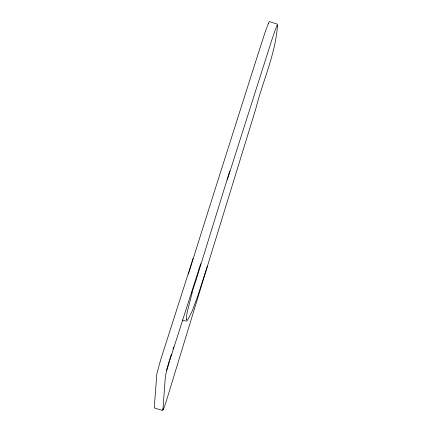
<?xml version="1.0" encoding="UTF-8"?>
<svg xmlns="http://www.w3.org/2000/svg" width="432" height="432" viewBox="0 0 432 432"><rect width="100%" height="100%" fill="white"/><g stroke="black" fill="none" stroke-linecap="round" stroke-linejoin="round"><path stroke-width="0.65" d="M192.202 292.54L187.169 312.304L186.338 317.606L186.667 319.815L186.343 319.545M207.425 266.215L167.449 397.408L164.543 406.469L162.994 410.017M166.482 370.262L169.231 361.255M169.625 359.969L171.391 354.181M172.962 349.034L173.551 347.101M229.738 171.077L196.722 278.003A37.471 2.03 -73.4 0 1 192.899 289.748A67.748 3.672 -73.4 0 1 191.641 293.409M210.935 202.473L194.087 255.82A121.414 6.583 -73.4 0 0 192.121 262.084M211.129 201.852L227.804 149.278M228.004 148.651L254.313 65.794A542.084 29.387 -73.4 0 1 262.834 39.269L264.476 34.187A22.669 1.231 -73.4 0 1 266.663 27.907M227.313 179.82L271.296 41.585L275.411 29.441L277.198 25.51L276.782 25.553M193.104 258.422L160.709 359.667L156.832 373.869L154.256 407.878L162.211 410.4L163.139 409.833M200.702 263.714L169.117 362.437L166.282 372.341L165.375 376.558L162.945 409.563L162.621 409.028M268.191 23.593L269.352 21.6L277.582 24.23C275.843 53.595 262.667 81.086 255.636 109.377L207.895 264.627L197.635 296.487L192.186 311.089L187.769 319.772L186.802 320.917L186.1 321.127L182.218 320.042M266.873 27.351A22.669 1.231 -73.4 0 1 267.586 25.542M267.791 25.051A22.669 1.231 -73.4 0 1 268.472 23.641M188.401 274.158A121.414 6.583 -73.4 0 1 188.984 272.246M189.178 271.615A121.414 6.583 -73.4 0 1 191.144 265.243M191.338 264.611A121.414 6.583 -73.4 0 1 191.927 262.715"/></g></svg>
